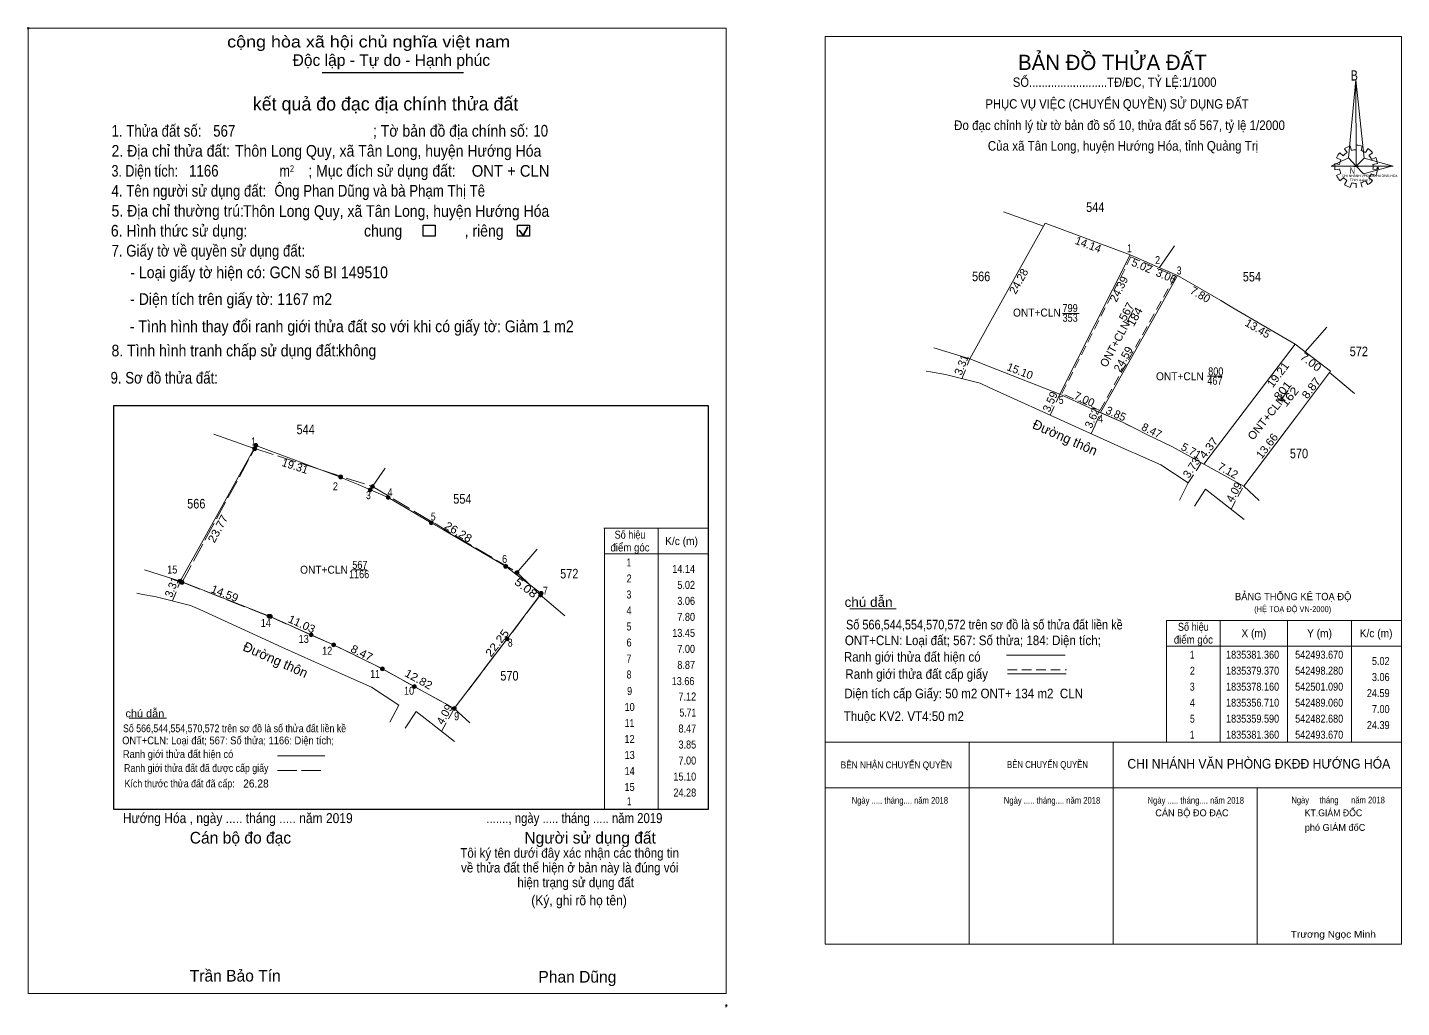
# Model space of a CAD drawing. Header units: metres. Extents: x 541793 to 542638, y 1835265 to 1835636.
# Drawn here: x 542206.3 to 542420.9, y 1835264.9 to 1835418 of the extents above; entities that cross this region are included whole.
import ezdxf
from ezdxf.enums import TextEntityAlignment as Align

# ---------------------------------------------------------------- set-up
doc = ezdxf.new("R2010")
doc.units = ezdxf.units.M
doc.header["$LTSCALE"] = 0.5
doc.header["$PDMODE"] = 32
doc.header["$PDSIZE"] = 0.25
doc.linetypes.add('LONG_DASHED', pattern=[7.5, 6, -1.5])
doc.linetypes.add('MEDIUM_DASHED', pattern=[4.5, 3, -1.5])
for name, color, linetype, lineweight in [('1', 7, 'Continuous', 13), ('10', 7, 'Continuous', 13), ('17', 7, 'Continuous', 13), ('2', 7, 'Continuous', 13), ('22', 7, 'Continuous', 13), ('23', 7, 'Continuous', 13), ('5', 7, 'Continuous', 13), ('6', 7, 'Continuous', 13), ('63', 7, 'Continuous', 13)]:
    doc.layers.add(name, color=color, linetype=linetype, lineweight=lineweight)
doc.layers.add('7', color=7, linetype='Continuous')

msp = doc.modelspace()

# ---------------------------------------------------------------- hatches: boundary and pattern name
at = {"layer": '63'}
for points in [[(542242.0608, 1835352.25, 1), (542241.4608, 1835352.25, 1)], [(542242.234, 1835352.7481, 1), (542241.634, 1835352.7481, 1)], [(542255.474, 1835347.7981, 1), (542254.874, 1835347.7981, 1)], [(542260.084, 1835345.8081, 1), (542259.484, 1835345.8081, 1)], [(542260.4408, 1835346.33, 1), (542259.8408, 1835346.33, 1)], [(542262.894, 1835344.5981, 1), (542262.294, 1835344.5981, 1)], [(542269.624, 1835340.6581, 1), (542269.024, 1835340.6581, 1)], [(542281.234, 1835333.8681, 1), (542280.634, 1835333.8681, 1)], [(542283.0308, 1835332.9, 1), (542282.4308, 1835332.9, 1)], [(542230.424, 1835331.5381, 1), (542229.824, 1835331.5381, 1)], [(542230.7008, 1835331.37, 1), (542230.1008, 1835331.37, 1)], [(542286.6808, 1835329.36, 1), (542286.0808, 1835329.36, 1)], [(542286.794, 1835329.6281, 1), (542286.194, 1835329.6281, 1)], [(542244.2908, 1835326.05, 1), (542243.6908, 1835326.05, 1)], [(542244.484, 1835326.0281, 1), (542243.884, 1835326.0281, 1)], [(542250.864, 1835323.1481, 1), (542250.264, 1835323.1481, 1)], [(542254.3808, 1835321.59, 1), (542253.7808, 1835321.59, 1)], [(542254.384, 1835321.5881, 1), (542253.784, 1835321.5881, 1)], [(542281.484, 1835322.5281, 1), (542280.884, 1835322.5281, 1)], [(542261.9808, 1835317.84, 1), (542261.3808, 1835317.84, 1)], [(542261.984, 1835317.8381, 1), (542261.384, 1835317.8381, 1)], [(542266.984, 1835315.0881, 1), (542266.384, 1835315.0881, 1)], [(542273.214, 1835311.6481, 1), (542272.614, 1835311.6481, 1)]]:
    msp.add_hatch(color=256, dxfattribs=at).paths.add_polyline_path(points)

# ---------------------------------------------------------------- linework, layer by layer
at = {"layer": '1'}
for p, q in [((542412.36, 1835398.51), (542411.97, 1835399.1)), ((542412.86, 1835399.51), (542413.03, 1835398.81)), ((542413.78, 1835398.92), (542413.8, 1835399.65)), ((542414.74, 1835399.51), (542414.56, 1835398.78)), ((542415.22, 1835398.51), (542415.61, 1835399.1)), ((542410.44, 1835396.76), (542411.16, 1835396.64)), ((542411.38, 1835397.37), (542410.72, 1835397.65)), ((542411.2, 1835398.47), (542411.75, 1835397.99)), ((542416.33, 1835398.47), (542415.78, 1835398.01)), ((542416.18, 1835397.4), (542416.83, 1835397.71)), ((542417.14, 1835396.76), (542416.39, 1835396.64)), ((542411.16, 1835395.92), (542410.44, 1835395.8)), ((542410.72, 1835394.91), (542411.38, 1835395.23)), ((542413.43, 1835396.33), (542414.13, 1835396.33)), ((542416.85, 1835394.89), (542416.13, 1835395.16)), ((542416.39, 1835395.92), (542417.14, 1835395.8)), ((542411.81, 1835394.55), (542411.25, 1835394.09)), ((542411.97, 1835393.48), (542412.34, 1835394.12)), ((542413.08, 1835393.78), (542412.86, 1835393.07)), ((542413.78, 1835392.96), (542413.78, 1835393.66)), ((542414.5, 1835393.78), (542414.71, 1835393.09)), ((542415.61, 1835393.48), (542415.22, 1835394.09)), ((542415.74, 1835394.55), (542416.33, 1835394.12)), ((542330.85, 1835306.4), (542420.85, 1835306.4)), ((542353.35, 1835306.4), (542353.35, 1835274.81)), ((542375.85, 1835306.4), (542375.85, 1835274.81)), ((542330.85, 1835299.23), (542420.85, 1835299.23)), ((542398.33, 1835299.23), (542398.33, 1835274.81))]:
    msp.add_line(p, q, dxfattribs=at)
for points in [[(542330.85, 1835274.81), (542330.85, 1835416.6), (542420.85, 1835416.6), (542420.85, 1835274.81)], [(542330.85, 1835274.81), (542330.85, 1835416.6), (542420.85, 1835416.6), (542420.85, 1835274.81)], [(542413.73, 1835409.85), (542413.78, 1835396.35), (542412.6, 1835397.69)], [(542413.73, 1835409.85), (542413.78, 1835396.35), (542415.02, 1835397.6)], [(542409.85, 1835396.35), (542412.6, 1835397.69), (542413.78, 1835396.35)], [(542419.54, 1835396.39), (542413.78, 1835396.35), (542415.02, 1835397.6)], [(542419.49, 1835396.42), (542414.91, 1835395.19), (542413.78, 1835396.35)]]:
    msp.add_lwpolyline(points, close=True, dxfattribs=at)
for centre, major_axis, start_param, end_param in [((542413.7872, 1835396.3011), (3.3649, 0), 1.84955988, 2.13900916), ((542413.7872, 1835396.3011), (2.6372, 0), 1.56985589, 1.85611068), ((542413.7872, 1835396.3011), (3.3649, 0), 1.27924208, 1.56332225), ((542413.7872, 1835396.3011), (3.3649, 0), 0.71056237, 0.99687234), ((542413.7872, 1835396.3011), (3.3649, 0), 3.00667928, 3.29139349), ((542413.7872, 1835396.3011), (3.3649, 0), 2.43958176, 2.72400246), ((542413.7872, 1835396.3011), (2.6372, 0), 2.72368549, 3.01515824), ((542413.7872, 1835396.3011), (2.6372, 0), 2.13373541, 2.44496261), ((542413.7872, 1835396.3011), (2.6372, 0), 1.00270906, 1.2755622), ((542413.7872, 1835396.3011), (2.6372, 0), 0.42678376, 0.70646463), ((542413.7872, 1835396.3011), (3.3649, 0), 0.1390515, 0.43393316), ((542413.7872, 1835396.3011), (3.3649, 0), 3.56988637, 3.85691866), ((542413.7872, 1835396.3011), (2.6372, 0), 3.28229955, 3.56105054), ((542413.7872, 1835396.3011), (2.6372, 0), 3.86077574, 4.13258255), ((542413.7872, 1835396.3011), (2.6372, 0), 5.56137327, 5.83951437), ((542413.7872, 1835396.3011), (2.6372, 0), 6.13558388, 6.41618463), ((542413.7872, 1835396.3011), (3.3649, 0), 5.85230288, 6.13839648), ((542413.768, 1835396.2811), (3.3649, 0), 4.1470906, 4.43659307), ((542413.7872, 1835396.3011), (2.6372, 0), 4.43854677, 4.71314001), ((542413.7872, 1835396.3011), (2.6372, 0), 4.99087134, 5.28933161), ((542413.7872, 1835396.3011), (3.3649, 0), 5.28561416, 5.56798705)]:
    msp.add_ellipse(centre, major_axis=major_axis, ratio=0.995001, start_param=start_param, end_param=end_param, dxfattribs=at)
msp.add_point((542417.14, 1835396.07), dxfattribs=at)
at = {"layer": '10', "linetype": 'LONG_DASHED'}
msp.add_line((542272.91, 1835311.65), (542286.38, 1835329.36), dxfattribs=at)
msp.add_lwpolyline([(542230.4, 1835331.37), (542241.76, 1835352.25), (542260.14, 1835346.33), (542282.73, 1835332.9), (542286.38, 1835329.36)], dxfattribs=at)
at = {"layer": '17'}
for p, q in [((542334.69, 1835327.22), (542341.93, 1835327.22)), ((542222.14, 1835310.14), (542227.99, 1835310.14))]:
    msp.add_line(p, q, dxfattribs=at)
at = {"layer": '2', "lineweight": 25}
for p, q in [((542252.3, 1835410.99), (542274.35, 1835410.99)), ((542219.75, 1835359), (542312.57, 1835359)), ((542219.76, 1835295.87), (542219.75, 1835359)), ((542312.57, 1835359), (542312.57, 1835295.87)), ((542312.57, 1835295.87), (542219.75, 1835295.87))]:
    msp.add_line(p, q, dxfattribs=at)
at = {"layer": '2'}
for p, q in [((542358.69, 1835389.22), (542364.97, 1835386.99)), ((542365.23, 1835387.46), (542378.47, 1835382.51)), ((542383.08, 1835380.52), (542385.41, 1835383.91)), ((542378.47, 1835382.51), (542367.48, 1835360.74)), ((542378.47, 1835382.51), (542379.67, 1835381.99)), ((542379.67, 1835381.99), (542381.19, 1835381.34)), ((542381.19, 1835381.34), (542385.89, 1835379.31)), ((542383.05, 1835374.25), (542385.89, 1835379.31)), ((542385.89, 1835379.31), (542392.62, 1835375.37)), ((542367.89, 1835373.36), (542370.49, 1835373.36)), ((542377.94, 1835372), (542379.01, 1835373.98)), ((542383.05, 1835374.25), (542379.16, 1835367.31)), ((542379.16, 1835367.31), (542383.05, 1835374.25)), ((542405.82, 1835367.37), (542409.17, 1835371.22)), ((542347.84, 1835368), (542353.42, 1835366.25)), ((542356.48, 1835365.05), (542353.42, 1835366.25)), ((542367.48, 1835360.74), (542356.48, 1835365.05)), ((542347.3, 1835364.23), (542346.62, 1835364.35)), ((542349.66, 1835363.8), (542347.3, 1835364.23)), ((542355.04, 1835362.46), (542349.66, 1835363.8)), ((542356.48, 1835361.8), (542355.04, 1835362.46)), ((542390.58, 1835363.54), (542392.62, 1835363.54)), ((542392.62, 1835363.54), (542392.86, 1835363.54)), ((542409.62, 1835364.12), (542413.5, 1835360.83)), ((542369.3, 1835355.96), (542356.48, 1835361.8)), ((542373.29, 1835358.11), (542367.48, 1835360.74)), ((542401.91, 1835359.72), (542403.18, 1835361.3)), ((542373.29, 1835358.11), (542377.38, 1835356.3)), ((542374.37, 1835353.65), (542369.3, 1835355.96)), ((542377.38, 1835356.3), (542378.07, 1835355.96)), ((542235.39, 1835354.5), (542241.68, 1835352.28)), ((542381.19, 1835354.42), (542384.98, 1835352.55)), ((542241.94, 1835352.75), (542255.17, 1835347.8)), ((542378.62, 1835351.76), (542374.37, 1835353.65)), ((542379.16, 1835351.52), (542378.62, 1835351.76)), ((542384.98, 1835352.55), (542392.62, 1835348.34)), ((542383.28, 1835349.69), (542379.16, 1835351.52)), ((542255.17, 1835347.8), (542256.37, 1835347.28)), ((542259.79, 1835345.81), (542262.11, 1835349.2)), ((542392.62, 1835348.34), (542396.21, 1835346.36)), ((542256.37, 1835347.28), (542257.89, 1835346.62)), ((542257.89, 1835346.62), (542262.59, 1835344.6)), ((542396.21, 1835346.36), (542398.62, 1835344.12)), ((542262.59, 1835344.6), (542269.32, 1835340.66)), ((542392.62, 1835344.04), (542396.27, 1835341.19)), ((542282.52, 1835332.66), (542285.87, 1835336.51)), ((542224.54, 1835333.29), (542230.12, 1835331.54)), ((542256.93, 1835333.33), (542258.97, 1835333.33)), ((542258.97, 1835333.33), (542259.21, 1835333.33)), ((542233.18, 1835330.34), (542230.12, 1835331.54)), ((542244.19, 1835326.03), (542233.18, 1835330.34)), ((542224.01, 1835329.52), (542223.33, 1835329.64)), ((542226.37, 1835329.09), (542224.01, 1835329.52)), ((542231.75, 1835327.75), (542226.37, 1835329.09)), ((542286.33, 1835329.41), (542290.2, 1835326.12)), ((542233.19, 1835327.09), (542231.75, 1835327.75)), ((542246.01, 1835321.25), (542233.19, 1835327.09)), ((542250, 1835323.39), (542244.19, 1835326.03)), ((542392.55, 1835325.4), (542392.55, 1835306.4)), ((542403.05, 1835325.4), (542403.05, 1835306.4)), ((542413.05, 1835325.4), (542413.05, 1835306.4)), ((542250, 1835323.39), (542254.08, 1835321.59)), ((542251.08, 1835318.94), (542246.01, 1835321.25)), ((542254.09, 1835321.59), (542254.78, 1835321.25)), ((542257.9, 1835319.71), (542261.69, 1835317.84)), ((542384.15, 1835321.4), (542420.85, 1835321.4)), ((542255.33, 1835317.05), (542251.08, 1835318.94)), ((542261.69, 1835317.84), (542269.33, 1835313.63)), ((542255.87, 1835316.81), (542255.33, 1835317.05)), ((542259.99, 1835314.98), (542255.87, 1835316.81)), ((542269.33, 1835313.63), (542272.92, 1835311.65)), ((542272.92, 1835311.65), (542275.33, 1835309.41)), ((542269.33, 1835309.33), (542272.98, 1835306.48))]:
    msp.add_line(p, q, dxfattribs=at)
at = {"layer": '2', "lineweight": 35}
for p, q in [((542283.05, 1835386.35), (542283.67, 1835385.54)), ((542283.67, 1835385.54), (542284.43, 1835386.89))]:
    msp.add_line(p, q, dxfattribs=at)
at = {"layer": '2', "linetype": 'MEDIUM_DASHED'}
for p, q in [((542352.21, 1835363.17), (542353.42, 1835366.25)), ((542366, 1835357.47), (542367.48, 1835360.74)), ((542372.4, 1835354.55), (542373.02, 1835355.96)), ((542373.02, 1835355.96), (542373.86, 1835357.86)), ((542389.59, 1835350.01), (542387.54, 1835346.89)), ((542394.23, 1835342.78), (542396.21, 1835346.36)), ((542228.92, 1835328.46), (542230.13, 1835331.54)), ((542270.94, 1835308.07), (542272.92, 1835311.65))]:
    msp.add_line(p, q, dxfattribs=at)
at = {"layer": '2'}
for points in [[(542206.39, 1835417.91), (542315.41, 1835417.91), (542315.41, 1835267.12), (542206.39, 1835267.12)], [(542384.15, 1835325.4), (542420.85, 1835325.4), (542420.85, 1835306.4), (542384.15, 1835306.4)]]:
    msp.add_lwpolyline(points, close=True, dxfattribs=at)
at = {"layer": '2', "lineweight": 25}
for points in [[(542268.08, 1835387.15), (542269.95, 1835387.15), (542269.95, 1835385.41), (542268.08, 1835385.41)], [(542282.81, 1835387.15), (542284.68, 1835387.15), (542284.68, 1835385.41), (542282.81, 1835385.41)]]:
    msp.add_lwpolyline(points, close=True, dxfattribs=at)
at = {"layer": '2'}
for points in [[(542353.42, 1835366.25), (542356.48, 1835371.74), (542365.23, 1835387.46)], [(542383.05, 1835374.25), (542385.89, 1835379.31), (542392.62, 1835375.37), (542394.54, 1835374.25)], [(542392.62, 1835375.37), (542394.54, 1835374.25), (542404.23, 1835368.58)], [(542379.16, 1835355.42), (542377.38, 1835356.3), (542373.86, 1835357.86), (542379.16, 1835367.31)], [(542404.23, 1835368.58), (542392.62, 1835353.28), (542389.98, 1835349.8)], [(542404.23, 1835368.58), (542409.79, 1835364.34), (542404.47, 1835357.24), (542396.21, 1835346.36)], [(542378.07, 1835355.96), (542379.16, 1835355.42), (542381.19, 1835354.42)], [(542230.12, 1835331.54), (542233.18, 1835337.03), (542241.94, 1835352.75)], [(542386.17, 1835344.2), (542387.54, 1835346.89), (542383.28, 1835349.69)], [(542388.55, 1835343.27), (542390.25, 1835345.89), (542392.62, 1835344.04)], [(542269.32, 1835340.66), (542271.24, 1835339.54), (542280.93, 1835333.87)], [(542280.93, 1835333.87), (542286.49, 1835329.63), (542281.18, 1835322.53), (542272.91, 1835311.65)], [(542254.78, 1835321.25), (542255.87, 1835320.71), (542257.9, 1835319.71)], [(542262.88, 1835309.49), (542264.25, 1835312.18), (542259.99, 1835314.98)], [(542265.26, 1835308.56), (542266.96, 1835311.18), (542269.33, 1835309.33)]]:
    msp.add_lwpolyline(points, dxfattribs=at)
for p in [(542206.39, 1835417.91), (542315.4, 1835265.24)]:
    msp.add_point(p, dxfattribs=at)
at = {"layer": '22', "linetype": 'MEDIUM_DASHED'}
msp.add_lwpolyline([(542378.59, 1835382.19), (542382.98, 1835380.29), (542385.54, 1835379.19), (542373.75, 1835358.18), (542367.82, 1835360.86)], close=True, dxfattribs=at)
at = {"layer": '23', "linetype": 'LONG_DASHED'}
msp.add_lwpolyline([(542230.4, 1835331.37), (542243.99, 1835326.05), (542254.08, 1835321.59), (542261.68, 1835317.84), (542272.91, 1835311.65)], dxfattribs=at)
at = {"layer": '5'}
msp.add_lwpolyline([(542330.86, 1835416.61), (542420.86, 1835416.61), (542420.86, 1835274.81), (542330.86, 1835274.81)], close=True, dxfattribs=at)
at = {"layer": '6'}
for p, q in [((542359.18, 1835319.99), (542368.32, 1835319.99)), ((542359.32, 1835317.06), (542368.46, 1835317.06)), ((542330.85, 1835306.4), (542420.85, 1835306.4)), ((542330.85, 1835306.4), (542420.85, 1835306.4)), ((542330.85, 1835306.4), (542420.85, 1835306.4)), ((542330.85, 1835306.4), (542420.85, 1835306.4)), ((542330.85, 1835306.4), (542420.85, 1835306.4)), ((542330.85, 1835306.4), (542420.85, 1835306.4)), ((542245.33, 1835304.25), (542252.71, 1835304.25))]:
    msp.add_line(p, q, dxfattribs=at)
at = {"layer": '6', "linetype": 'MEDIUM_DASHED'}
msp.add_line((542359.32, 1835317.68), (542368.52, 1835317.68), dxfattribs=at)
at = {"layer": '6', "linetype": 'LONG_DASHED'}
msp.add_line((542245.32, 1835301.98), (542252.76, 1835301.98), dxfattribs=at)
at = {"layer": '63'}
msp.add_line((542304.77, 1835295.87), (542304.77, 1835339.81), dxfattribs=at)
for points in [[(542296.28, 1835339.81), (542304.68, 1835339.81), (542312.48, 1835339.81)], [(542312.57, 1835337.37), (542312.57, 1835295.87), (542304.77, 1835295.87), (542296.37, 1835295.87), (542296.37, 1835339.81)], [(542296.37, 1835335.81), (542305.03, 1835335.81), (542312.57, 1835335.81)]]:
    msp.add_lwpolyline(points, dxfattribs=at)
for centre in [(542241.7608, 1835352.25), (542241.934, 1835352.7481), (542255.174, 1835347.7981), (542259.784, 1835345.8081), (542260.1408, 1835346.33), (542262.594, 1835344.5981), (542269.324, 1835340.6581), (542280.934, 1835333.8681), (542282.7308, 1835332.9), (542230.124, 1835331.5381), (542230.4008, 1835331.37), (542286.3808, 1835329.36), (542286.494, 1835329.6281), (542243.9908, 1835326.05), (542244.184, 1835326.0281), (542250.564, 1835323.1481), (542254.0808, 1835321.59), (542254.084, 1835321.5881), (542281.184, 1835322.5281), (542261.6808, 1835317.84), (542261.684, 1835317.8381), (542266.684, 1835315.0881), (542272.914, 1835311.6481)]:
    msp.add_circle(centre, 0.3, dxfattribs=at)

# ---------------------------------------------------------------- texts
at = {"layer": '1'}
msp.add_text('BẢN ĐỒ THỬA ĐẤT', height=2.383, dxfattribs=at).set_placement((542375.7, 1835411.39), align=Align.CENTER)
at = {"layer": '1', "width": 0.9}
for s, p in [('SỐ.........................TĐ/ĐC, TỶ LỆ:1/1000', (542376.055, 1835408.76)), ('PHỤC VỤ VIỆC (CHUYỂN QUYỀN) SỬ DỤNG ĐẤT', (542376.435, 1835405.37))]:
    msp.add_text(s, height=1.459, dxfattribs=at).set_placement(p, align=Align.CENTER)
at = {"layer": '1'}
for s, height, width, p in [('B', 1.585, 0.8, (542412.91, 1835409.75)), ('CHI NHÁNH VPĐKĐĐ-HƯỚNG HÓA', 0.3749, 0.95, (542411.59, 1835394.68)), ('N', 0.9904, 0.9, (542412.75, 1835395.18)), ('TỈNH quảng trị', 0.375, 1.05, (542412.8, 1835394.04)), ('BẢNG THỐNG KÊ TOẠ ĐỘ ', 1.15, 0.95, (542394.85, 1835328.56)), ('(HỆ TOẠ ĐỘ VN-2000)', 0.93, 0.9, (542397.86, 1835326.7))]:
    msp.add_text(s, height=height, dxfattribs=dict(at, width=width)).set_placement(p)
for s, height, width, p in [('BÊN NHẬN CHUYỂN QUYỀN', 1.07, 0.9, (542350.66, 1835302.3)), ('BÊN CHUYỂN QUYỀN', 1.07, 0.85, (542371.89, 1835302.36)), ('CHI NHÁNH VĂN PHÒNG ĐKĐĐ HƯỚNG HÓA', 1.496, 0.95, (542419.1, 1835302.27)), ('Ngày ..... tháng.... năm 2018', 1.05, 0.85, (542350.04, 1835296.77)), ('Ngày ..... tháng.... năm 2018', 1.05, 0.85, (542373.81, 1835296.77)), ('Ngày ..... tháng.... năm 2018', 1.05, 0.85, (542396.26, 1835296.77)), ('Ngày     tháng      năm 2018', 1.041, 0.85, (542418.26, 1835296.82)), ('KT.GIÁM ĐỐC', 1.07, 0.95, (542414.72, 1835294.81)), ('Trương Ngọc Minh', 1.07, 1.1, (542416.85, 1835275.84))]:
    msp.add_text(s, height=height, dxfattribs=dict(at, width=width)).set_placement(p, align=Align.RIGHT)
for s, p in [('CÁN BỘ ĐO ĐẠC', (542393.85, 1835294.81)), ('phó GIÁM đốC', (542415.21, 1835292.53))]:
    msp.add_text(s, height=1.07, dxfattribs=at).set_placement(p, align=Align.RIGHT)
at = {"layer": '2'}
for s, height, width, p in [('cộng hòa xã hội chủ nghĩa việt nam', 1.82, 1.15, (542237.45, 1835414.91)), ('1. Thửa đất số:', 1.82, 0.85, (542219.39, 1835400.97)), ('567', 1.82, 0.85, (542235.27, 1835400.97)), ('; Tờ bản đồ địa chính số:', 1.82, 0.9, (542260.22, 1835400.97)), ('10', 1.82, 0.85, (542285.27, 1835400.99)), ('2. Địa chỉ thửa đất:', 1.82, 0.9, (542219.39, 1835397.85)), ('Thôn Long Quy, xã Tân Long, huyện Hướng Hóa', 1.82, 0.9, (542238.68, 1835397.85)), ('; Mục đích sử dụng đất:', 1.82, 0.9, (542250.13, 1835394.73)), ('3. Diện tích:', 1.82, 0.8, (542219.39, 1835394.73)), ('1166', 1.82, 0.85, (542231.51, 1835394.74)), ('m', 1.82, 0.8, (542245.63, 1835394.73)), ('2', 1.04, 0.8, (542247.26, 1835395.46)), ('ONT + CLN', 1.82, 0.95, (542275.65, 1835394.72)), ('4. Tên người sử dụng đất:', 1.82, 0.85, (542219.39, 1835391.61)), ('Ông Phan Dũng và bà Phạm Thị Tê', 1.82, 0.85, (542244.84, 1835391.62)), ('5. Địa chỉ thường trú:', 1.82, 0.9, (542219.39, 1835388.49)), ('Thôn Long Quy, xã Tân Long, huyện Hướng Hóa', 1.82, 0.9, (542239.92, 1835388.45)), ('6. Hình thức sử dụng:', 1.82, 0.9, (542219.29, 1835385.37)), ('chung                , riêng', 1.82, 0.9, (542258.83, 1835385.37)), ('7. Giấy tờ về quyền sử dụng đất:', 1.82, 0.85, (542219.39, 1835382.25)), ('8. Tình hình tranh chấp sử dụng đất: ', 1.82, 0.9, (542219.39, 1835366.65)), ('không', 1.82, 0.9, (542254.77, 1835366.66)), ('9. Sơ đồ thửa đất:', 1.82, 0.85, (542219.24, 1835362.4)), ('Hướng Hóa , ngày ..... tháng ..... năm 2019', 1.56, 0.9, (542221.17, 1835293.74)), ('......., ngày ..... tháng ..... năm 2019', 1.56, 0.85, (542277.93, 1835293.74)), ('(Ký, ghi rõ họ tên)', 1.56, 0.9, (542284.95, 1835280.9))]:
    msp.add_text(s, height=height, dxfattribs=dict(at, width=width)).set_placement(p)
for s, p in [('Độc lập - Tự do - Hạnh phúc', (542247.67, 1835412.03)), ('Cán bộ đo đạc', (542231.61, 1835290.55)), ('Người sử dụng đất', (542283.86, 1835290.55)), ('Trần Bảo Tín', (542231.61, 1835268.99)), ('Phan Dũng', (542286.06, 1835268.82))]:
    msp.add_text(s, height=1.82, dxfattribs=at).set_placement(p)
for s, height, p in [('kết quả đo đạc địa chính thửa đất', 2.08, (542262.185, 1835405.07)), ('.', 0.52, (542315.3657, 1835264.93))]:
    msp.add_text(s, height=height, dxfattribs=at).set_placement(p, align=Align.CENTER)
for s, height, width, p in [('544', 1.5, 0.85, (542373.025, 1835389.22)), ('566', 1.5, 0.85, (542355.21, 1835378.4)), ('554', 1.5, 0.85, (542397.495, 1835378.36)), ('353', 1.25, 0.85, (542369.105, 1835372.06)), ('799', 1.25, 0.85, (542369.1, 1835373.57)), ('572', 1.5, 0.85, (542414.19, 1835366.68)), ('800', 1.25, 0.85, (542391.85, 1835363.68)), ('467', 1.25, 0.85, (542391.715, 1835362.22)), ('544', 1.5, 0.85, (542249.715, 1835354.5)), ('570', 1.5, 0.85, (542404.845, 1835350.73)), ('566', 1.5, 0.85, (542232.63, 1835342.89)), ('554', 1.5, 0.85, (542274.185, 1835343.64)), ('567', 1.25, 0.85, (542258.175, 1835333.46)), ('1166', 1.25, 0.85, (542258.055, 1835332)), ('572', 1.5, 0.85, (542290.88, 1835331.96)), ('Số hiệu', 1.25, 0.85, (542388.35, 1835323.78)), ('X (m)', 1.25, 0.95, (542397.8, 1835322.78)), ('Y (m)', 1.25, 0.95, (542408.055, 1835322.78)), ('K/c (m)', 1.25, 0.95, (542416.895, 1835322.78)), ('điểm góc', 1.25, 0.9, (542388.35, 1835321.78)), (' 1', 1.25, 0.75, (542388, 1835319.43)), ('1835381.360', 1.25, 0.85, (542397.6, 1835319.43)), ('542493.670', 1.25, 0.85, (542408, 1835319.43)), ('570', 1.5, 0.85, (542281.535, 1835316.01)), (' 2', 1.25, 0.85, (542388.005, 1835316.93)), ('1835379.370', 1.25, 0.85, (542397.6, 1835316.93)), ('542498.280', 1.25, 0.85, (542408, 1835316.93)), (' 3', 1.25, 0.8, (542387.995, 1835314.43)), ('1835378.160', 1.25, 0.85, (542397.6, 1835314.43)), ('542501.090', 1.25, 0.85, (542408, 1835314.43)), (' 4', 1.25, 0.85, (542388, 1835311.93)), ('1835356.710', 1.25, 0.85, (542397.6, 1835311.93)), ('542489.060', 1.25, 0.85, (542408, 1835311.93)), (' 5', 1.25, 0.8, (542388.005, 1835309.43)), ('1835359.590', 1.25, 0.85, (542397.6, 1835309.43)), ('542482.680', 1.25, 0.85, (542408, 1835309.43)), (' 1', 1.25, 0.75, (542388, 1835306.93)), ('1835381.360', 1.25, 0.85, (542397.6, 1835306.93)), ('542493.670', 1.25, 0.85, (542408, 1835306.93)), ('Tôi ký tên dưới đây xác nhận các thông tin', 1.503, 0.9, (542290.94, 1835288.33)), ('về thửa đất thể hiện ở bản này là đúng vói', 1.503, 0.9, (542290.965, 1835286.03)), ('hiện trạng sử dụng đất', 1.503, 0.9, (542291.875, 1835283.73))]:
    msp.add_text(s, height=height, dxfattribs=dict(at, width=width)).set_placement(p, align=Align.CENTER)
for s, height, rotation, p in [('14.14', 1.25, 339.501, (542371.7161, 1835383.5336)), ('5.02', 1.25, 336.652, (542380.0523, 1835380.2386)), ('24.28', 1.25, 60.89, (542361.619, 1835378.086)), ('3.06', 1.25, 336.703, (542383.8628, 1835378.64)), ('24.39', 1.25, 63.214, (542377.2758, 1835376.8933)), ('7.80', 1.25, 329.654, (542389.1192, 1835375.7647)), ('13.45', 1.25, 329.679, (542398.0895, 1835370.4725)), ('3.31', 1.25, 68.552, (542352.7081, 1835365.1115)), ('24.59', 1.25, 60.715, (542377.944, 1835365.9293)), ('15.10', 1.25, 338.6, (542361.047, 1835363.7788)), ('3.59', 1.25, 65.649, (542366.5513, 1835359.3073)), ('7.00', 1.25, 335.705, (542371.0779, 1835359.4058)), ('3.62', 1.25, 66.198, (542373.1161, 1835356.7928)), ('3.85', 1.25, 336.098, (542376.0068, 1835357.1278)), ('Đường thôn', 1.5, 336.038, (542368.0104, 1835353.2932)), ('8.47', 1.25, 333.737, (542381.5734, 1835354.4932)), ('5.71', 1.25, 331.189, (542387.7138, 1835351.3494)), ('7.12', 1.25, 331.094, (542393.4579, 1835348.2663)), ('4.09', 1.25, 61.054, (542395.2521, 1835345.1425)), ('3.31', 1.25, 68.552, (542229.3981, 1835330.3915)), ('Đường thôn', 1.5, 336.038, (542244.7004, 1835318.5731)), ('4.09', 1.25, 61.054, (542271.9421, 1835310.4225))]:
    msp.add_text(s, height=height, rotation=rotation, dxfattribs=at).set_placement(p, align=Align.CENTER)
for s, width, p in [(' 1', 0.75, (542378.71, 1835382.93)), (' 2', 0.85, (542383.16, 1835381.06)), (' 3', 0.8, (542386.5, 1835379.45)), ('ONT+CLN', 0.95, (542367.64, 1835372.87)), ('ONT+CLN', 0.95, (542389.97, 1835362.92)), (' 5', 0.8, (542368.08, 1835359.23)), (' 4', 0.85, (542374.26, 1835356.31)), ('ONT+CLN', 0.95, (542256.3, 1835332.7)), ('5.02', 0.85, (542419, 1835318.43)), ('3.06', 0.85, (542419, 1835315.93)), ('24.59', 0.85, (542419, 1835313.43)), ('7.00', 0.85, (542419, 1835310.93)), ('24.39', 0.85, (542419, 1835308.43))]:
    msp.add_text(s, height=1.25, dxfattribs=dict(at, width=width)).set_placement(p, align=Align.RIGHT)
for s, rotation, width, p in [('567', 61.552, 1.05, (542378.4391, 1835373.3473)), ('184', 61.552, 1.1, (542379.7526, 1835372.5323)), ('7.00', 322.671, 1.1, (542406.316, 1835365.2692)), ('19.21', 52.808, 1.05, (542402.071, 1835363.4072)), ('801', 51.178, 1.15, (542402.7745, 1835360.9332)), ('8.87', 53.156, 1.1, (542407.2391, 1835361.3302)), ('162', 51.178, 1.2, (542403.8748, 1835359.9532)), ('4.37', 52.815, 1.1, (542391.2207, 1835351.9673)), ('13.66', 52.795, 1.05, (542400.3495, 1835352.2871)), ('3.73', 56.693, 1.05, (542388.5869, 1835348.9368))]:
    msp.add_text(s, height=1.25, rotation=rotation, dxfattribs=dict(at, width=width)).set_placement(p, align=Align.CENTER)
msp.add_text('ONT+CLN', height=1.25, rotation=61.552, dxfattribs=at).set_placement((542378.5146, 1835371.7446), align=Align.RIGHT)
at = {"layer": '2', "width": 1.05}
msp.add_text('ONT+CLN', height=1.25, rotation=51.178, dxfattribs=at).set_placement((542402.8438, 1835359.8865), align=Align.RIGHT)
at = {"layer": '22'}
msp.add_text('19.31', height=1.25, rotation=342.147, dxfattribs=at).set_placement((542247.8684, 1835348.9138), align=Align.CENTER)
for s, rotation, width, p in [('23.77', 61.451, 1.1, (542236.556, 1835339.4213)), ('26.28', 329.268, 1.1, (542273.2356, 1835338.6798)), ('14.59', 338.603, 1.05, (542236.842, 1835329.0342)), ('5.08', 322.652, 1.2, (542283.7409, 1835330.0007)), ('11.03', 335.624, 1.05, (542248.8471, 1835324.2689)), ('22.25', 52.782, 1.15, (542280.114, 1835321.497)), ('8.47', 333.775, 1.1, (542258.2038, 1835319.7704)), ('12.82', 331.143, 1.1, (542267.0584, 1835315.6612))]:
    msp.add_text(s, height=1.25, rotation=rotation, dxfattribs=dict(at, width=width)).set_placement(p, align=Align.CENTER)
at = {"layer": '22', "width": 0.95}
msp.add_text('26.28', height=1.25, dxfattribs=at).set_placement((542241.95, 1835299.3), align=Align.CENTER)
at = {"layer": '5', "width": 0.9}
for s, p in [('Đo đạc chỉnh lý từ tờ bản đồ số 10, thửa đất số 567, tỷ lệ 1/2000 ', (542377.07, 1835402.01)), ('Của xã Tân Long, huyện Hướng Hóa, tỉnh Quảng Trị', (542377.365, 1835398.79))]:
    msp.add_text(s, height=1.5, dxfattribs=at).set_placement(p, align=Align.CENTER)
at = {"layer": '6'}
for s, height, width, p in [('chú dẫn', 1.5, 1.05, (542333.88, 1835327.52)), ('Số 566,544,554,570,572 trên sơ đồ là số thửa đất liền kề', 1.5, 0.85, (542334.1, 1835324)), ('ONT+CLN: Loại đất; 567: Số thửa; 184: Diện tích;', 1.5, 0.9, (542333.92, 1835321.54)), ('Ranh giới thửa đất hiện có ', 1.5, 0.9, (542333.77, 1835318.96)), ('Ranh giới thửa đất cấp giấy', 1.5, 0.9, (542334, 1835316.28)), ('Diện tích cấp Giấy: 50 m2 ONT+ 134 m2  CLN', 1.5, 0.9, (542333.84, 1835313.24)), ('chú dẫn', 1.211, 1.05, (542221.57, 1835310.27)), ('Thuộc KV2. VT4:50 m2', 1.5, 0.9, (542333.75, 1835309.69)), ('Số 566,544,554,570,572 trên sơ đồ là số thửa đất liền kề', 1.21, 0.85, (542221.18, 1835307.94)), ('ONT+CLN: Loại đất; 567: Số thửa; 1166: Diện tích;', 1.21, 0.9, (542221.05, 1835306.05)), ('Ranh giới thửa đất hiện có ', 1.211, 0.9, (542221.16, 1835303.92)), ('Ranh giới thửa đất đã được cấp giấy', 1.211, 0.85, (542221.35, 1835301.74)), ('Kích thước thửa đất đã cấp: ', 1.21, 0.85, (542221.43, 1835299.32))]:
    msp.add_text(s, height=height, dxfattribs=dict(at, width=width)).set_placement(p)
at = {"layer": '63'}
for s, width, p in [(' 1', 0.75, (542241.92, 1835352.74)), (' 2', 0.85, (542254.75, 1835345.73)), (' 3', 0.8, (542259.89, 1835344.34)), (' 4', 0.85, (542263.28, 1835344.79)), (' 5', 0.8, (542270.01, 1835341.01)), (' 6', 0.85, (542281.18, 1835334.38)), (' 15', 0.85, (542229.66, 1835332.73)), ('14.14', 0.85, (542310.52, 1835332.83)), (' 7', 0.8, (542287.52, 1835329.41)), ('5.02', 0.85, (542310.52, 1835330.33)), ('3.06', 0.85, (542310.52, 1835327.83)), ('7.80', 0.85, (542310.52, 1835325.33)), (' 14', 0.85, (542244.28, 1835324.38)), ('13.45', 0.85, (542310.52, 1835322.83)), (' 13', 0.85, (542250.2, 1835321.89)), (' 8', 0.8, (542282.03, 1835321.3)), ('7.00', 0.85, (542310.52, 1835320.33)), (' 12', 0.85, (542253.86, 1835320.04)), (' 11', 0.8, (542261.29, 1835316.43)), ('8.87', 0.85, (542310.52, 1835317.83)), ('13.66', 0.85, (542310.43, 1835315.3)), (' 10', 0.85, (542266.65, 1835313.79)), ('7.12', 0.85, (542310.7, 1835312.89)), (' 9', 0.85, (542273.68, 1835309.8)), ('5.71', 0.8, (542310.7, 1835310.39)), ('8.47', 0.85, (542310.7, 1835307.89)), ('3.85', 0.85, (542310.7, 1835305.39)), ('7.00', 0.85, (542310.7, 1835302.89)), ('15.10', 0.85, (542310.7, 1835300.39)), ('24.28', 0.85, (542310.7, 1835297.89))]:
    msp.add_text(s, height=1.25, dxfattribs=dict(at, width=width)).set_placement(p, align=Align.RIGHT)
for s, width, p in [('Số hiệu', 0.85, (542300.37, 1835338.18)), ('điểm góc', 0.9, (542300.37, 1835336.18)), ('K/c (m)', 0.95, (542308.415, 1835337.18)), (' 1', 0.75, (542300.02, 1835333.83)), (' 2', 0.85, (542300.025, 1835331.33)), (' 3', 0.8, (542300.015, 1835328.83)), (' 4', 0.85, (542300.02, 1835326.33)), (' 5', 0.8, (542300.025, 1835323.83)), (' 6', 0.85, (542300.025, 1835321.33)), (' 7', 0.8, (542300.025, 1835318.83)), (' 8', 0.8, (542300.025, 1835316.33)), (' 9', 0.85, (542300.11, 1835313.75)), (' 10', 0.85, (542300.11, 1835311.25)), (' 11', 0.8, (542300.11, 1835308.75)), (' 12', 0.85, (542300.105, 1835306.25)), (' 13', 0.85, (542300.115, 1835303.75)), (' 14', 0.85, (542300.11, 1835301.25)), (' 15', 0.85, (542300.105, 1835298.76)), (' 1', 0.75, (542300.07, 1835296.53))]:
    msp.add_text(s, height=1.25, dxfattribs=dict(at, width=width)).set_placement(p, align=Align.CENTER)
at = {"layer": '7', "width": 0.9}
for s, p in [('     - Loại giấy tờ hiện có: GCN số BI 149510', (542219.25, 1835378.87)), ('- Diện tích trên giấy tờ: 1167 m2', (542222.29, 1835374.69)), ('     - Tình hình thay đổi ranh giới thửa đất so với khi có giấy tờ: Giảm 1 m2 ', (542219.18, 1835370.43))]:
    msp.add_text(s, height=1.83, dxfattribs=at).set_placement(p)

doc.saveas('drawing.dxf')
